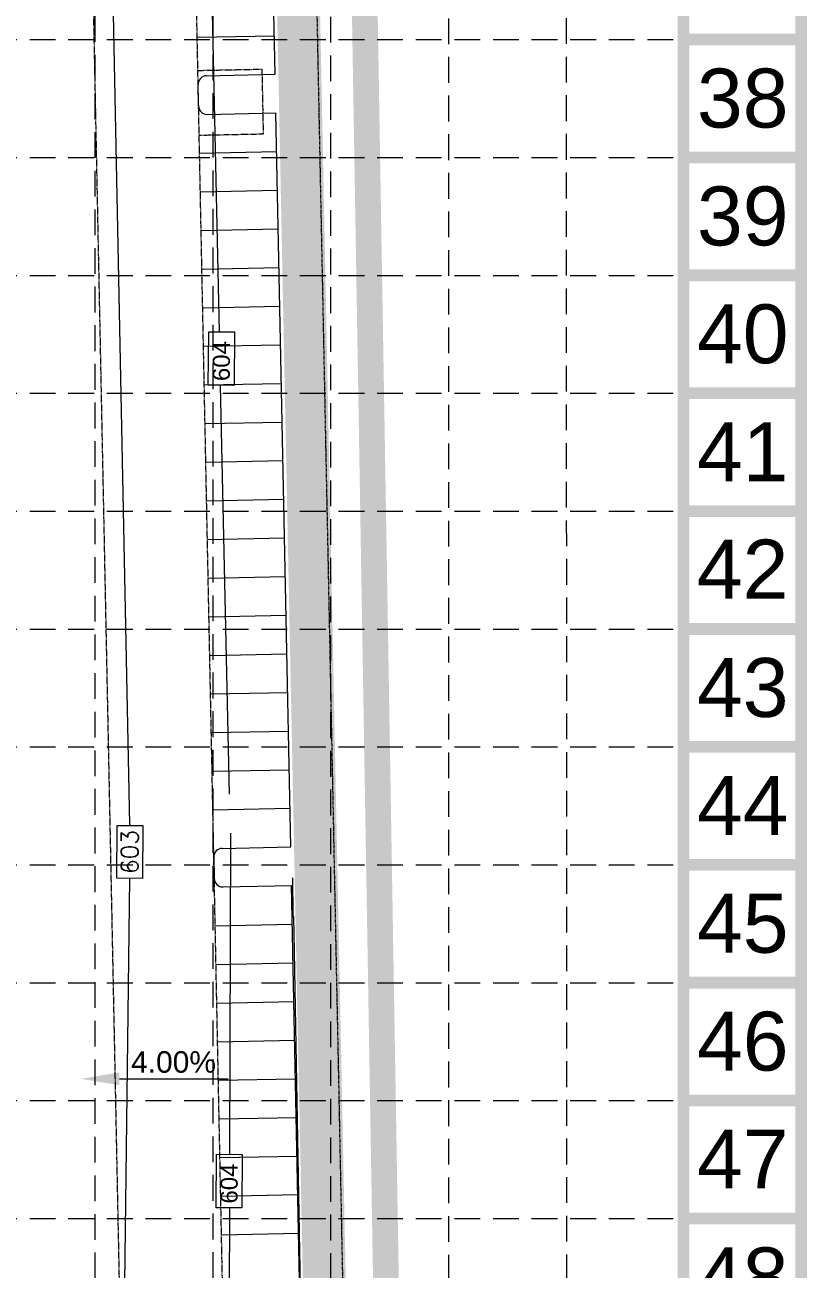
# Model space of a CAD drawing. Extents: x 2140663 to 2528301, y 336313 to 7007653.
# Drawn here: x 2528118.8 to 2528301.2, y 7006322.3 to 7006612.1 of the extents above; entities that cross this region are included whole.
import ezdxf
from ezdxf.enums import TextEntityAlignment as Align

# ---------------------------------------------------------------- set-up
doc = ezdxf.new("R2010")
doc.units = 0
doc.header["$MEASUREMENT"] = 0
for name, pattern in [('HIDDEN', [0.375, 0.25, -0.125]), ('PHANTOM2', [1.25, 0.625, -0.125, 0.125, -0.125, 0.125, -0.125]), ('xdrc002pt$0$HIDDEN2', [0.1875, 0.125, -0.0625])]:
    doc.linetypes.add(name, pattern=pattern)
for name, color, linetype in [('1 PROPOSED CONTOURS', 43, 'Continuous'), ('1 SILT FENCE', 200, 'Continuous'), ('BASE', 7, 'Continuous'), ('GRID', 254, 'HIDDEN'), ('LIMITS OF DISTURBANCE', 1, 'HIDDEN'), ('xdrc002ar$0$xdrc002ar$0$C-PKNG-FACE-N', 1, 'Continuous'), ('xdrc002ar$0$xdrc002ar$0$C-PKNG-STRP-N', 6, 'Continuous'), ('xdrc002pt$0$V-ESMT-ACCS-N', 2, 'xdrc002pt$0$HIDDEN2'), ('xdrc002pt$0$v-prop-line', 3, 'PHANTOM2')]:
    doc.layers.add(name, color=color, linetype=linetype)
doc.styles.get("Standard").update_dxf_attribs({"font": 'ARIAL.TTF'})

msp = doc.modelspace()

# ---------------------------------------------------------------- linework, layer by layer
at = {"layer": '1 PROPOSED CONTOURS', "color": 43, "lineweight": 0}
for p, q in [((2528143.301944943, 7006425.835646513, 603), (2528139.151514689, 7006630.261487339, 603)), ((2528164.17095996, 7006540.575080182, 604), (2528162.394451556, 7006621.704556499, 604)), ((2528161.568533909, 7006528.118698727, 604), (2528161.665295617, 7006540.59451397, 604)), ((2528161.665295617, 7006540.59451397, 604), (2528167.665115161, 7006540.547979715, 604)), ((2528167.665115161, 7006540.547979715, 604), (2528167.568353454, 7006528.072164472, 604)), ((2528167.568353454, 7006528.072164472, 604), (2528161.568533909, 7006528.118698727, 604)), ((2528166.529946483, 7006432.845029048, 604), (2528164.444208227, 7006528.096395163, 604)), ((2528166.593458866, 7006349.001066818, 604), (2528166.810601861, 7006423.77455063, 604)), ((2528163.382427318, 7006336.549405673, 604), (2528163.479189026, 7006349.025220916, 604)), ((2528163.479189026, 7006349.025220916, 604), (2528169.47900857, 7006348.978686661, 604)), ((2528169.47900857, 7006348.978686661, 604), (2528169.382246863, 7006336.502871417, 604)), ((2528169.382246863, 7006336.502871417, 604), (2528163.382427318, 7006336.549405673, 604)), ((2528166.324132539, 7006256.25818203, 604), (2528166.557227602, 7006336.524782104, 604))]:
    msp.add_line(p, q, dxfattribs=at)
at = {"layer": '1 PROPOSED CONTOURS', "color": 43, "linetype": 'Continuous', "lineweight": 0, "elevation": 603}
for points in [[(2528140.224800532, 7006413.298849567), (2528140.300342916, 7006425.584331603)], [(2528140.300342916, 7006425.584331603), (2528146.300229492, 7006425.547438812)], [(2528146.300229492, 7006425.547438812), (2528146.224687108, 7006413.261956776)], [(2528146.224687108, 7006413.261956776), (2528140.224800532, 7006413.298849567)]]:
    msp.add_lwpolyline(points, dxfattribs=at)
at = {"layer": '1 PROPOSED CONTOURS', "color": 43, "lineweight": 0}
for points, elevation in [([(2528143.301944943, 7006425.835646505), (2528143.300286204, 7006425.565885208)], 603), ([(2528143.22474382, 7006413.280403171), (2528143.224676186, 7006413.269403827)], 603), ([(2528181.26978188, 7006404.378691824), (2528181.404017135, 7006404.381217143)], 605), ([(2528142.281017388, 7006337.788769226), (2528141.337358519, 7006262.308134634)], 603)]:
    msp.add_lwpolyline(points, dxfattribs=dict(at, elevation=elevation))
at = {"layer": '1 PROPOSED CONTOURS', "color": 43, "lineweight": 0, "extrusion": (0.9999218591738033, -0.01250102181442506, 0), "elevation": 2440358.348354172}
msp.add_lwpolyline([(7037470.156083948, 603), (7037394.669550765, 603)], dxfattribs=at)
at = {"layer": '1 PROPOSED CONTOURS', "color": 43, "lineweight": 0, "extrusion": (0.9999828499567114, 0.005856602466736206, 0), "elevation": 2569171.640989382}
msp.add_lwpolyline([(6991486.666886712, 605), (6991477.755074991, 605)], dxfattribs=at)
at = {"layer": '1 PROPOSED CONTOURS', "color": 43, "lineweight": 0, "extrusion": (0.9990279723454258, -0.04408072675656621, 0), "elevation": 2216876.410708752}
msp.add_lwpolyline([(7111038.116914826, 605), (7111038.02762093, 605)], dxfattribs=at)
at = {"layer": '1 PROPOSED CONTOURS', "color": 43, "lineweight": 0, "extrusion": (0.9997946485111592, 0.02026476766330449, 0), "elevation": 2669645.395142284}
msp.add_lwpolyline([(6953732.596882945, 605), (6953724.454743464, 605)], dxfattribs=at)
at = {"layer": '1 PROPOSED CONTOURS', "color": 43, "lineweight": 0, "extrusion": (0.999838666379443, 0.01796221624902948, 0), "elevation": 2653624.092732478}
msp.add_lwpolyline([(6959854.129417617, 605.0000000000002), (6959692.841689768, 605.0000000000002)], dxfattribs=at)
at = {"layer": '1 PROPOSED CONTOURS', "color": 43, "lineweight": 0}
msp.add_lwpolyline([(2528140.867237355, 7006366.584569798), (2528166.20175668, 7006366.584569798)], dxfattribs=at)
msp.add_solid([(2528140.867237355, 7006365.084569798), (2528131.867237355, 7006366.584569798), (2528140.867237355, 7006368.084569798)], dxfattribs=at)
at = {"layer": '1 SILT FENCE', "color": 200, "linetype": 'Continuous', "lineweight": 0, "const_width": 10}
msp.add_lwpolyline([(2528168.460361803, 7007314.088755522), (2528191.704482488, 7006166.984500946), (2528187.14873196, 7006166.984500946)], dxfattribs=at)
at = {"layer": 'BASE', "const_width": 2.745747206990553}
for points in [[(2528299.78878798, 7005894.74224999), (2528299.78878798, 7007652.020462465), (2527201.489905182, 7007652.020462465), (2527201.489905182, 7005894.74224999)], [(2528272.331315909, 7005922.199722059), (2528272.331315909, 7007624.562990395), (2527228.947377252, 7007624.562990395), (2527228.947377252, 7005922.199722059)]]:
    msp.add_lwpolyline(points, close=True, dxfattribs=at)
for points in [[(2528299.78878798, 7006608.636523809), (2528272.331315909, 7006608.636523809)], [(2528299.78878798, 7006581.179051737), (2528272.331315909, 7006581.179051737)], [(2528299.78878798, 7006553.721579668), (2528272.331315909, 7006553.721579668)], [(2528299.78878798, 7006526.2641076), (2528272.331315909, 7006526.2641076)], [(2528299.78878798, 7006498.806635527), (2528272.331315909, 7006498.806635527)], [(2528299.78878798, 7006471.349163459), (2528272.331315909, 7006471.349163459)], [(2528299.78878798, 7006443.891691389), (2528272.331315909, 7006443.891691389)], [(2528299.78878798, 7006416.434219318), (2528272.331315909, 7006416.434219318)], [(2528299.78878798, 7006388.976747248), (2528272.331315909, 7006388.976747248)], [(2528299.78878798, 7006361.51927518), (2528272.331315909, 7006361.51927518)], [(2528299.78878798, 7006334.061803108), (2528272.331315909, 7006334.061803108)]]:
    msp.add_lwpolyline(points, dxfattribs=at)
at = {"layer": 'GRID', "color": 253, "linetype": 'HIDDEN', "lineweight": 0, "ltscale": 24}
for p, q in [((2528135.250571348, 7006032.092152752), (2528135.16522541, 7007625.178615601)), ((2528162.759365419, 7006032.184476493), (2528162.622697481, 7007625.178615601)), ((2528190.162709506, 7006031.94567379), (2528190.080169552, 7007625.178615601)), ((2528217.680234797, 7006031.586024903), (2528217.53764162, 7007625.178615601)), ((2528245.156178257, 7006031.660885922), (2528244.99511369, 7007625.178615601)), ((2527228.947377252, 7006608.636523809), (2528272.331315909, 7006608.636523809)), ((2527228.947377252, 7006581.179051737), (2528272.331315909, 7006581.179051737)), ((2527228.947377252, 7006553.721579668), (2528272.331315909, 7006553.721579668)), ((2527228.947377252, 7006526.2641076), (2528272.331315909, 7006526.2641076)), ((2527228.947377252, 7006498.806635527), (2528272.331315909, 7006498.806635527)), ((2527228.947377252, 7006471.349163459), (2528272.331315909, 7006471.349163459)), ((2527228.947377252, 7006443.891691389), (2528272.331315909, 7006443.891691389)), ((2527228.947377252, 7006416.434219318), (2528272.331315909, 7006416.434219318)), ((2527228.947377252, 7006388.976747248), (2528272.331315909, 7006388.976747248)), ((2527228.947377252, 7006361.51927518), (2528272.331315909, 7006361.51927518)), ((2527228.947377252, 7006334.061803108), (2528272.331315909, 7006334.061803108))]:
    msp.add_line(p, q, dxfattribs=at)
at = {"layer": 'LIMITS OF DISTURBANCE', "ltscale": 70, "const_width": 6}
msp.add_lwpolyline([(2527323.279507909, 7007478.034385583), (2527323.279507909, 7007463.102355542), (2527345.362386929, 7006446.874516389, 0.3527120601780434), (2527681.725039883, 7006131.321992346), (2528205.897920626, 7006144.525554366), (2528183.386823632, 7007495.015237641)], format="xyb", close=True, dxfattribs=at)
at = {"layer": 'xdrc002ar$0$xdrc002ar$0$C-PKNG-FACE-N', "color": 7, "lineweight": 0}
for p, q in [((2528177.163267621, 7006600.550287345), (2528172.961458414, 7006807.506754559)), ((2528161.166564253, 7006600.225508437), (2528177.163267621, 7006600.550287345)), ((2528159.309067031, 7006593.186356951), (2528159.207573696, 7006598.185323153)), ((2528161.349252315, 7006591.227366393), (2528177.345955688, 7006591.552145301)), ((2528180.817012644, 7006420.58824627), (2528177.345955688, 7006591.552145301)), ((2528164.820315675, 7006420.263467492), (2528180.817012643, 7006420.58824627)), ((2528162.861325901, 7006418.223283025), (2528162.962819269, 7006413.22431522)), ((2528165.003003738, 7006411.265325448), (2528180.999700706, 7006411.590104226)), ((2528184.836135816, 7006222.629821124), (2528180.999700706, 7006411.590104226))]:
    msp.add_line(p, q, dxfattribs=at)
for centre, radius, start, end in [((2528161.207161617, 7006598.225920516), 2, 91.16310867645373, 181.1631086784514), ((2528161.308654952, 7006593.226954314), 2, 181.1631086784865, 271.1631086792672), ((2528164.860913022, 7006418.263880372), 1.9999992, 91.16310880998755, 181.1631084898884), ((2528164.96240639, 7006413.264912567), 1.9999992, 181.1631084898884, 271.1631088099875)]:
    msp.add_arc(centre, radius, start, end, dxfattribs=at)
at = {"layer": 'xdrc002ar$0$xdrc002ar$0$C-PKNG-STRP-N', "color": 7, "lineweight": 0}
for p, q in [((2528158.984310597, 7006609.181953346), (2528176.980601891, 7006609.547329619)), ((2528159.532359659, 7006582.18862713), (2528177.528643751, 7006582.554003255)), ((2528159.715043661, 7006573.190685043), (2528177.711327753, 7006573.556061168)), ((2528159.897731725, 7006564.192542997), (2528177.894015816, 7006564.557919122)), ((2528160.080419788, 7006555.194400952), (2528178.076703879, 7006555.559777078)), ((2528160.263105822, 7006546.196358886), (2528178.259389912, 7006546.561735011)), ((2528160.445793883, 7006537.19821684), (2528178.442077975, 7006537.563592965)), ((2528160.628481947, 7006528.200074795), (2528178.624766038, 7006528.56545092)), ((2528160.81116798, 7006519.202032729), (2528178.80745207, 7006519.567408854)), ((2528160.993856042, 7006510.203890682), (2528178.990140134, 7006510.569266809)), ((2528161.176544106, 7006501.205748637), (2528179.172828196, 7006501.571124762)), ((2528161.359232169, 7006492.207606592), (2528179.355516259, 7006492.572982717)), ((2528161.541920232, 7006483.209464545), (2528179.538204322, 7006483.574840672)), ((2528161.724606265, 7006474.21142248), (2528179.720890355, 7006474.576798605)), ((2528161.907292298, 7006465.213380414), (2528179.903576389, 7006465.578756541)), ((2528162.08998036, 7006456.215238369), (2528180.086264452, 7006456.580614494)), ((2528162.272668423, 7006447.217096323), (2528180.268952514, 7006447.582472448)), ((2528162.455354456, 7006438.219054258), (2528180.451638546, 7006438.584430384)), ((2528162.63804252, 7006429.220912212), (2528180.634326612, 7006429.586288337)), ((2528163.186104678, 7006402.226586054), (2528181.182388771, 7006402.59196218)), ((2528163.36879274, 7006393.228444008), (2528181.365076833, 7006393.593820133)), ((2528163.551480803, 7006384.230301964), (2528181.547764896, 7006384.595678089)), ((2528163.734166837, 7006375.232259897), (2528181.730450929, 7006375.597636023)), ((2528163.91685287, 7006366.23421783), (2528181.913136962, 7006366.599593956)), ((2528164.099540933, 7006357.236075786), (2528182.095825025, 7006357.601451911)), ((2528164.282228996, 7006348.237933739), (2528182.278513086, 7006348.603309865)), ((2528164.464915029, 7006339.239891673), (2528182.461199121, 7006339.605267799)), ((2528164.647603091, 7006330.241749628), (2528182.643887184, 7006330.607125754))]:
    msp.add_line(p, q, dxfattribs=at)
at = {"layer": 'xdrc002pt$0$V-ESMT-ACCS-N', "color": 7, "lineweight": 0}
for p, q in [((2528166.318582298, 7006248.174609453), (2528141.453073435, 7007472.903676003)), ((2528142.323527268, 7006247.687441093), (2528120.687722486, 7007313.340234162)), ((2528174.144491924, 7006601.680462743), (2528159.147582513, 7006601.375982514)), ((2528174.448972151, 7006586.683553331), (2528174.144491924, 7006601.680462743)), ((2528135.302411032, 7006593.506428899), (2528135.302411035, 7006593.506428899)), ((2528159.297466088, 7006593.993597262), (2528159.297466085, 7006593.993597262)), ((2528159.297466088, 7006593.993597262), (2528159.297466085, 7006593.993597262)), ((2528159.452062743, 7006586.379073107), (2528174.448972151, 7006586.683553331)), ((2528139.321522623, 7006395.548574438), (2528139.321522622, 7006395.548574437))]:
    msp.add_line(p, q, dxfattribs=at)
at = {"layer": 'xdrc002pt$0$v-prop-line', "color": 7, "lineweight": 0}
msp.add_line((2528169.444881075, 7007473.471219813), (2528195.958816227, 7006167.550346503), dxfattribs=at)

# ---------------------------------------------------------------- texts
at = {"layer": '1 PROPOSED CONTOURS', "color": 43, "lineweight": 0}
for p in [(2528166.57613924, 7006529.079890105, 604), (2528168.390032649, 7006337.51059705, 604)]:
    msp.add_text('604', height=4, rotation=89.55562613282669, dxfattribs=at).set_placement(p)
msp.add_text('4.00%%%', height=5, dxfattribs=at).set_placement((2528143.567279678, 7006368.00514113))
at = {"layer": '1 PROPOSED CONTOURS', "color": 43, "lineweight": 0, "insert": (2528141.230930427, 7006414.292681864, 603), "char_height": 4, "width": 15.04761904761905, "attachment_point": 1, "rotation": 89.64769756941804}
msp.add_mtext('\\Fsimplex.shx;\\W1.0000000000;\\T1.0000000000;\\o\\l603', dxfattribs=at)
at = {"layer": 'BASE'}
for s, p in [('38', (2528286.153988377, 7006595.017673071)), ('39', (2528286.154007539, 7006567.560190571)), ('40', (2528286.154026703, 7006540.10271673)), ('41', (2528286.153930886, 7006512.645208238)), ('42', (2528286.121545049, 7006485.304281549)), ('43', (2528286.153950048, 7006457.730269222)), ('44', (2528286.153969212, 7006430.272795386)), ('45', (2528286.153969212, 7006402.815330205)), ('46', (2528286.153969212, 7006375.357873691)), ('47', (2528286.153988377, 7006347.90039119)), ('48', (2528286.154007539, 7006320.442917353))]:
    msp.add_text(s, height=13.72873603495276, dxfattribs=at).set_placement(p, align=Align.MIDDLE_CENTER)

doc.saveas('drawing.dxf')
